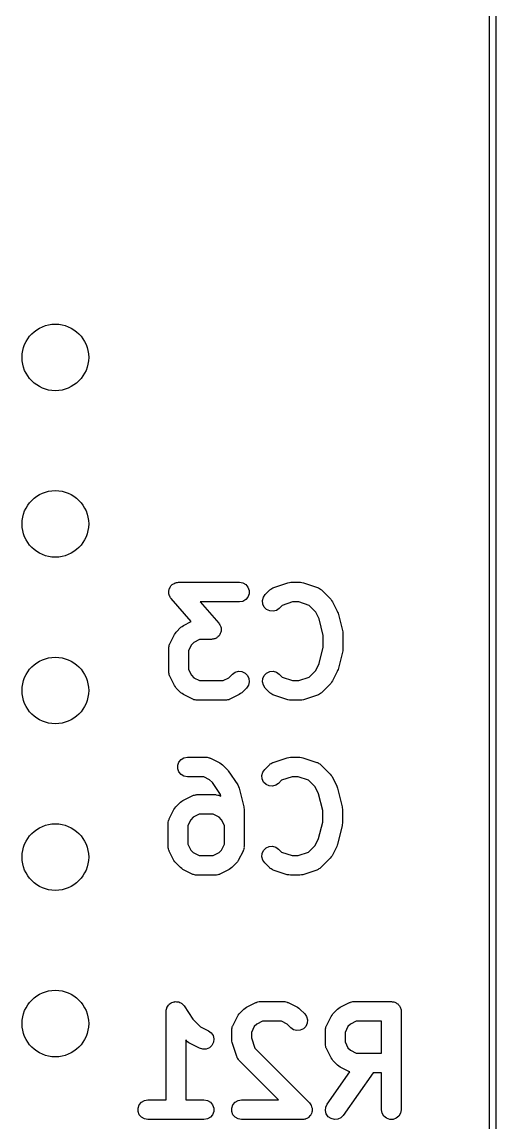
# Model space of a CAD drawing. Extents: x 81 to 161, y -172 to -32.
# Drawn here: x 154.18 to 161.4, y -82.92 to -66.13 of the extents above; entities that cross this region are included whole.
import ezdxf

# ---------------------------------------------------------------- set-up
doc = ezdxf.new("R2010")
doc.units = 0
doc.header["$MEASUREMENT"] = 0
doc.layers.add('BLACK', color=7, linetype='CONTINUOUS')

msp = doc.modelspace()

# ---------------------------------------------------------------- linework, layer by layer
at = {"layer": 'BLACK', "linetype": 'CONTINUOUS'}
for p, q in [((161.304, -170.794), (161.303, -33.2312)), ((161.403, -33.2127), (161.403, -170.813)), ((156.458, -74.7232), (156.468, -74.712)), ((156.468, -74.712), (156.478, -74.7062)), ((156.478, -74.7062), (156.486, -74.6985)), ((156.486, -74.6985), (156.5, -74.6932)), ((156.5, -74.6932), (156.513, -74.6859)), ((156.513, -74.6859), (156.524, -74.6839)), ((156.524, -74.6839), (156.535, -74.6797)), ((156.535, -74.6797), (156.55, -74.6794)), ((156.55, -74.6794), (156.564, -74.6769)), ((156.564, -74.6769), (157.493, -74.6769)), ((157.493, -74.6769), (157.544, -74.6859)), ((157.544, -74.6859), (157.589, -74.712)), ((157.589, -74.712), (157.622, -74.7519)), ((158.017, -74.756), (158.231, -74.6846)), ((158.231, -74.6846), (158.255, -74.681)), ((158.255, -74.681), (158.278, -74.6769)), ((158.278, -74.6769), (158.421, -74.6769)), ((158.421, -74.6769), (158.445, -74.681)), ((158.445, -74.681), (158.469, -74.6846)), ((158.469, -74.6846), (158.683, -74.756)), ((156.414, -74.83), (156.416, -74.8155)), ((156.416, -74.8413), (156.414, -74.83)), ((156.416, -74.8008), (156.42, -74.7899)), ((156.416, -74.8155), (156.416, -74.8008)), ((156.416, -74.8529), (156.416, -74.8413)), ((156.421, -74.8667), (156.416, -74.8529)), ((156.42, -74.7899), (156.422, -74.7785)), ((156.424, -74.8811), (156.421, -74.8667)), ((156.422, -74.7785), (156.429, -74.7656)), ((156.429, -74.7656), (156.434, -74.7519)), ((156.434, -74.7519), (156.442, -74.743)), ((156.442, -74.743), (156.447, -74.7328)), ((156.447, -74.7328), (156.458, -74.7232)), ((157.622, -74.7519), (157.64, -74.8008)), ((157.64, -74.8529), (157.622, -74.9019)), ((157.64, -74.8008), (157.64, -74.8529)), ((157.857, -74.9063), (157.886, -74.8637)), ((157.886, -74.8637), (157.958, -74.7922)), ((157.958, -74.7922), (157.965, -74.7873)), ((157.965, -74.7873), (157.971, -74.7808)), ((157.971, -74.7808), (157.986, -74.7724)), ((157.986, -74.7724), (158.001, -74.7623)), ((158.001, -74.7623), (158.009, -74.7601)), ((158.009, -74.7601), (158.017, -74.756)), ((158.683, -74.756), (158.69, -74.7601)), ((158.69, -74.7601), (158.699, -74.7623)), ((158.699, -74.7623), (158.713, -74.7724)), ((158.713, -74.7724), (158.729, -74.7808)), ((158.729, -74.7808), (158.734, -74.7873)), ((158.734, -74.7873), (158.741, -74.7922)), ((158.741, -74.7922), (158.884, -74.9351)), ((156.43, -74.891), (156.424, -74.8811)), ((156.434, -74.9019), (156.43, -74.891)), ((156.443, -74.9131), (156.434, -74.9019)), ((156.451, -74.9256), (156.443, -74.9131)), ((156.758, -75.2764), (156.451, -74.9256)), ((157.493, -74.9769), (156.895, -74.9769)), ((156.895, -74.9769), (157.177, -75.2995)), ((157.544, -74.9678), (157.493, -74.9769)), ((157.589, -74.9418), (157.544, -74.9678)), ((157.622, -74.9019), (157.589, -74.9418)), ((157.843, -74.9566), (157.857, -74.9063)), ((157.848, -75.0085), (157.843, -74.9566)), ((157.87, -75.0558), (157.848, -75.0085)), ((158.145, -75.0294), (158.099, -75.0758)), ((158.303, -74.9769), (158.145, -75.0294)), ((158.397, -74.9769), (158.303, -74.9769)), ((158.554, -75.0294), (158.397, -74.9769)), ((158.655, -75.13), (158.554, -75.0294)), ((158.884, -74.9351), (158.898, -74.9548)), ((158.898, -74.9548), (158.912, -74.9741)), ((158.912, -74.9741), (158.984, -75.1169)), ((157.907, -75.0926), (157.87, -75.0558)), ((157.954, -75.1146), (157.907, -75.0926)), ((158.006, -75.1192), (157.954, -75.1146)), ((158.056, -75.1057), (158.006, -75.1192)), ((158.099, -75.0758), (158.056, -75.1057)), ((158.708, -75.2364), (158.655, -75.13)), ((158.984, -75.1169), (158.989, -75.1326)), ((158.989, -75.1326), (158.995, -75.1476)), ((158.995, -75.1476), (159.067, -75.4333)), ((156.529, -75.4351), (156.601, -75.3637)), ((156.601, -75.3637), (156.62, -75.3499)), ((156.62, -75.3499), (156.64, -75.3356)), ((156.64, -75.3356), (156.758, -75.2764)), ((157.177, -75.2995), (157.184, -75.3121)), ((157.184, -75.3121), (157.194, -75.3233)), ((157.194, -75.3233), (157.198, -75.3342)), ((157.198, -75.3342), (157.204, -75.3441)), ((157.204, -75.3441), (157.207, -75.3585)), ((157.207, -75.3585), (157.212, -75.3722)), ((157.212, -75.3722), (157.212, -75.3838)), ((157.212, -75.3838), (157.214, -75.3952)), ((158.771, -75.4882), (158.708, -75.2364)), ((156.43, -75.6169), (156.501, -75.4741)), ((156.501, -75.4741), (156.516, -75.4548)), ((156.516, -75.4548), (156.529, -75.4351)), ((156.885, -75.5483), (156.796, -75.593)), ((157.064, -75.5483), (156.885, -75.5483)), ((157.078, -75.5457), (157.064, -75.5483)), ((157.093, -75.5454), (157.078, -75.5457)), ((157.104, -75.5413), (157.093, -75.5454)), ((157.115, -75.5392), (157.104, -75.5413)), ((157.128, -75.5319), (157.115, -75.5392)), ((157.142, -75.5266), (157.128, -75.5319)), ((157.15, -75.519), (157.142, -75.5266)), ((157.16, -75.5132), (157.15, -75.519)), ((157.17, -75.502), (157.16, -75.5132)), ((157.181, -75.4923), (157.17, -75.502)), ((157.186, -75.4822), (157.181, -75.4923)), ((157.194, -75.4733), (157.186, -75.4822)), ((157.199, -75.4595), (157.194, -75.4733)), ((157.206, -75.4467), (157.199, -75.4595)), ((157.208, -75.4352), (157.206, -75.4467)), ((157.212, -75.4243), (157.208, -75.4352)), ((157.214, -75.3952), (157.212, -75.4097)), ((157.212, -75.4097), (157.212, -75.4243)), ((158.771, -75.6655), (158.771, -75.4882)), ((159.067, -75.4333), (159.068, -75.4516)), ((159.068, -75.4516), (159.071, -75.4697)), ((159.071, -75.4697), (159.071, -75.684)), ((156.414, -75.684), (156.415, -75.6755)), ((156.414, -76.0412), (156.414, -75.684)), ((156.415, -75.6669), (156.42, -75.65)), ((156.415, -75.6755), (156.415, -75.6669)), ((156.42, -75.65), (156.423, -75.6327)), ((156.423, -75.6327), (156.427, -75.6252)), ((156.427, -75.6252), (156.43, -75.6169)), ((156.759, -75.63), (156.714, -75.7194)), ((156.714, -75.7194), (156.714, -76.0057)), ((156.796, -75.593), (156.759, -75.63)), ((158.708, -75.9174), (158.771, -75.6655)), ((159.068, -75.7021), (159.067, -75.7204)), ((159.071, -75.684), (159.068, -75.7021)), ((159.067, -75.7204), (158.995, -76.0061)), ((156.415, -76.0497), (156.414, -76.0412)), ((156.415, -76.0583), (156.415, -76.0497)), ((156.714, -76.0057), (156.759, -76.0952)), ((157.386, -76.0779), (157.429, -76.0481)), ((157.429, -76.0481), (157.479, -76.0346)), ((157.479, -76.0346), (157.531, -76.0391)), ((157.531, -76.0391), (157.579, -76.0611)), ((157.907, -76.0611), (157.954, -76.0391)), ((157.954, -76.0391), (158.006, -76.0346)), ((158.006, -76.0346), (158.056, -76.0481)), ((158.056, -76.0481), (158.099, -76.0779)), ((158.554, -76.1243), (158.655, -76.0237)), ((158.655, -76.0237), (158.708, -75.9174)), ((158.984, -76.0368), (158.912, -76.1797)), ((158.989, -76.0211), (158.984, -76.0368)), ((158.995, -76.0061), (158.989, -76.0211)), ((156.42, -76.0751), (156.415, -76.0583)), ((156.423, -76.0925), (156.42, -76.0751)), ((156.427, -76.0999), (156.423, -76.0925)), ((156.43, -76.1082), (156.427, -76.0999)), ((156.501, -76.2511), (156.43, -76.1082)), ((156.759, -76.0952), (156.796, -76.1322)), ((156.796, -76.1322), (156.885, -76.1769)), ((156.885, -76.1769), (157.243, -76.1769)), ((157.243, -76.1769), (157.332, -76.1322)), ((157.332, -76.1322), (157.386, -76.0779)), ((157.579, -76.0611), (157.615, -76.098)), ((157.615, -76.098), (157.637, -76.1452)), ((157.642, -76.1971), (157.628, -76.2474)), ((157.637, -76.1452), (157.642, -76.1971)), ((157.843, -76.1971), (157.848, -76.1452)), ((157.857, -76.2474), (157.843, -76.1971)), ((157.848, -76.1452), (157.87, -76.098)), ((157.87, -76.098), (157.907, -76.0611)), ((158.099, -76.0779), (158.145, -76.1243)), ((158.145, -76.1243), (158.303, -76.1769)), ((158.303, -76.1769), (158.397, -76.1769)), ((158.397, -76.1769), (158.554, -76.1243)), ((158.884, -76.2186), (158.741, -76.3615)), ((158.898, -76.199), (158.884, -76.2186)), ((158.912, -76.1797), (158.898, -76.199)), ((156.516, -76.2704), (156.501, -76.2511)), ((156.529, -76.2901), (156.516, -76.2704)), ((156.601, -76.3615), (156.529, -76.2901)), ((156.62, -76.3753), (156.601, -76.3615)), ((156.64, -76.3896), (156.62, -76.3753)), ((156.783, -76.461), (156.64, -76.3896)), ((157.488, -76.3896), (157.345, -76.461)), ((157.507, -76.3753), (157.488, -76.3896)), ((157.527, -76.3615), (157.507, -76.3753)), ((157.599, -76.2901), (157.527, -76.3615)), ((157.628, -76.2474), (157.599, -76.2901)), ((157.886, -76.2901), (157.857, -76.2474)), ((157.958, -76.3615), (157.886, -76.2901)), ((157.965, -76.3665), (157.958, -76.3615)), ((157.971, -76.3729), (157.965, -76.3665)), ((157.986, -76.3813), (157.971, -76.3729)), ((158.001, -76.3914), (157.986, -76.3813)), ((158.009, -76.3936), (158.001, -76.3914)), ((158.699, -76.3914), (158.69, -76.3936)), ((158.713, -76.3813), (158.699, -76.3914)), ((158.729, -76.3729), (158.713, -76.3813)), ((158.734, -76.3665), (158.729, -76.3729)), ((158.741, -76.3615), (158.734, -76.3665)), ((156.791, -76.4635), (156.783, -76.461)), ((156.798, -76.4678), (156.791, -76.4635)), ((156.816, -76.4709), (156.798, -76.4678)), ((156.833, -76.4759), (156.816, -76.4709)), ((156.841, -76.4754), (156.833, -76.4759)), ((156.85, -76.4769), (156.841, -76.4754)), ((157.278, -76.4769), (156.85, -76.4769)), ((157.287, -76.4754), (157.278, -76.4769)), ((157.295, -76.4759), (157.287, -76.4754)), ((157.312, -76.4709), (157.295, -76.4759)), ((157.33, -76.4678), (157.312, -76.4709)), ((157.337, -76.4635), (157.33, -76.4678)), ((157.345, -76.461), (157.337, -76.4635)), ((158.017, -76.3977), (158.009, -76.3936)), ((158.231, -76.4692), (158.017, -76.3977)), ((158.255, -76.4727), (158.231, -76.4692)), ((158.278, -76.4769), (158.255, -76.4727)), ((158.421, -76.4769), (158.278, -76.4769)), ((158.445, -76.4727), (158.421, -76.4769)), ((158.469, -76.4692), (158.445, -76.4727)), ((158.683, -76.3977), (158.469, -76.4692)), ((158.69, -76.3936), (158.683, -76.3977)), ((156.568, -77.4189), (156.602, -77.379)), ((156.602, -77.379), (156.647, -77.3529)), ((156.647, -77.3529), (156.698, -77.3439)), ((156.698, -77.3439), (156.984, -77.3439)), ((156.984, -77.3439), (156.993, -77.3454)), ((156.993, -77.3454), (157.001, -77.3448)), ((157.001, -77.3448), (157.018, -77.3499)), ((157.018, -77.3499), (157.035, -77.3529)), ((157.035, -77.3529), (157.043, -77.3572)), ((157.043, -77.3572), (157.051, -77.3597)), ((157.051, -77.3597), (157.194, -77.4311)), ((158.008, -77.423), (158.222, -77.3516)), ((158.222, -77.3516), (158.246, -77.348)), ((158.246, -77.348), (158.27, -77.3439)), ((158.27, -77.3439), (158.413, -77.3439)), ((158.413, -77.3439), (158.436, -77.348)), ((158.436, -77.348), (158.46, -77.3516)), ((158.46, -77.3516), (158.674, -77.423)), ((156.551, -77.4678), (156.568, -77.4189)), ((156.551, -77.5199), (156.551, -77.4678)), ((156.568, -77.5689), (156.551, -77.5199)), ((157.194, -77.4311), (157.213, -77.4454)), ((157.213, -77.4454), (157.233, -77.4592)), ((157.233, -77.4592), (157.304, -77.5307)), ((157.304, -77.5307), (157.313, -77.5428)), ((157.313, -77.5428), (157.323, -77.5535)), ((157.323, -77.5535), (157.466, -77.7678)), ((157.848, -77.5733), (157.878, -77.5307)), ((157.878, -77.5307), (157.949, -77.4592)), ((157.949, -77.4592), (157.956, -77.4543)), ((157.956, -77.4543), (157.962, -77.4478)), ((157.962, -77.4478), (157.978, -77.4394)), ((157.978, -77.4394), (157.992, -77.4293)), ((157.992, -77.4293), (158, -77.4271)), ((158, -77.4271), (158.008, -77.423)), ((158.674, -77.423), (158.682, -77.4271)), ((158.682, -77.4271), (158.69, -77.4293)), ((158.69, -77.4293), (158.705, -77.4394)), ((158.705, -77.4394), (158.72, -77.4478)), ((158.72, -77.4478), (158.726, -77.4543)), ((158.726, -77.4543), (158.733, -77.4592)), ((158.733, -77.4592), (158.876, -77.6021)), ((156.602, -77.6088), (156.568, -77.5689)), ((156.647, -77.6348), (156.602, -77.6088)), ((156.698, -77.6439), (156.647, -77.6348)), ((156.949, -77.6439), (156.698, -77.6439)), ((157.038, -77.6886), (156.949, -77.6439)), ((157.082, -77.7323), (157.038, -77.6886)), ((157.202, -77.9126), (157.082, -77.7323)), ((157.835, -77.6236), (157.848, -77.5733)), ((157.839, -77.6755), (157.835, -77.6236)), ((157.861, -77.7228), (157.839, -77.6755)), ((157.898, -77.7596), (157.861, -77.7228)), ((158.136, -77.6964), (158.09, -77.7428)), ((158.294, -77.6439), (158.136, -77.6964)), ((158.388, -77.6439), (158.294, -77.6439)), ((158.546, -77.6964), (158.388, -77.6439)), ((158.646, -77.797), (158.546, -77.6964)), ((158.876, -77.6021), (158.89, -77.6218)), ((158.89, -77.6218), (158.904, -77.6411)), ((158.904, -77.6411), (158.975, -77.7839)), ((157.466, -77.7678), (157.476, -77.7913)), ((157.476, -77.7913), (157.487, -77.8146)), ((157.487, -77.8146), (157.558, -78.1003)), ((157.945, -77.7816), (157.898, -77.7596)), ((157.997, -77.7862), (157.945, -77.7816)), ((158.047, -77.7727), (157.997, -77.7862)), ((158.09, -77.7428), (158.047, -77.7727)), ((158.7, -77.9034), (158.646, -77.797)), ((158.975, -77.7839), (158.98, -77.7996)), ((158.98, -77.7996), (158.987, -77.8146)), ((158.987, -77.8146), (159.058, -78.1003)), ((156.521, -78.1021), (156.592, -78.0307)), ((156.592, -78.0307), (156.612, -78.0169)), ((156.612, -78.0169), (156.631, -78.0026)), ((156.631, -78.0026), (156.774, -77.9311)), ((156.774, -77.9311), (156.782, -77.9287)), ((156.782, -77.9287), (156.79, -77.9243)), ((156.79, -77.9243), (156.807, -77.9213)), ((156.807, -77.9213), (156.824, -77.9163)), ((156.824, -77.9163), (156.833, -77.9168)), ((156.833, -77.9168), (156.841, -77.9153)), ((156.841, -77.9153), (157.127, -77.9153)), ((157.127, -77.9153), (157.135, -77.9168)), ((157.135, -77.9168), (157.144, -77.9163)), ((157.144, -77.9163), (157.161, -77.9213)), ((157.161, -77.9213), (157.178, -77.9243)), ((157.178, -77.9243), (157.186, -77.9287)), ((157.186, -77.9287), (157.194, -77.9311)), ((157.194, -77.9311), (157.208, -77.9383)), ((157.208, -77.9383), (157.202, -77.9126)), ((158.763, -78.1552), (158.7, -77.9034)), ((156.421, -78.2839), (156.493, -78.1411)), ((156.493, -78.1411), (156.507, -78.1218)), ((156.507, -78.1218), (156.521, -78.1021)), ((156.877, -78.2153), (156.787, -78.26)), ((157.091, -78.2153), (156.877, -78.2153)), ((157.181, -78.26), (157.091, -78.2153)), ((157.558, -78.1003), (157.559, -78.1186)), ((157.559, -78.1186), (157.563, -78.1367)), ((157.563, -78.1367), (157.563, -78.7082)), ((158.763, -78.3325), (158.763, -78.1552)), ((159.058, -78.1003), (159.059, -78.1186)), ((159.059, -78.1186), (159.063, -78.1367)), ((159.063, -78.1367), (159.063, -78.351)), ((156.405, -78.351), (156.407, -78.3425)), ((156.405, -78.7082), (156.405, -78.351)), ((156.406, -78.3339), (156.411, -78.317)), ((156.407, -78.3425), (156.406, -78.3339)), ((156.411, -78.317), (156.414, -78.2997)), ((156.414, -78.2997), (156.419, -78.2922)), ((156.419, -78.2922), (156.421, -78.2839)), ((156.75, -78.297), (156.705, -78.3864)), ((156.705, -78.3864), (156.705, -78.6727)), ((156.787, -78.26), (156.75, -78.297)), ((157.218, -78.297), (157.181, -78.26)), ((157.263, -78.3864), (157.218, -78.297)), ((157.263, -78.6727), (157.263, -78.3864)), ((158.7, -78.5844), (158.763, -78.3325)), ((159.058, -78.3874), (158.987, -78.6731)), ((159.059, -78.3691), (159.058, -78.3874)), ((159.063, -78.351), (159.059, -78.3691)), ((156.407, -78.7167), (156.405, -78.7082)), ((156.406, -78.7253), (156.407, -78.7167)), ((156.411, -78.7421), (156.406, -78.7253)), ((156.705, -78.6727), (156.75, -78.7622)), ((157.218, -78.7622), (157.263, -78.6727)), ((157.562, -78.7253), (157.557, -78.7421)), ((157.563, -78.7082), (157.561, -78.7167)), ((157.561, -78.7167), (157.562, -78.7253)), ((157.861, -78.765), (157.898, -78.7281)), ((157.898, -78.7281), (157.945, -78.7061)), ((157.945, -78.7061), (157.997, -78.7016)), ((157.997, -78.7016), (158.047, -78.7151)), ((158.047, -78.7151), (158.09, -78.7449)), ((158.546, -78.7913), (158.646, -78.6907)), ((158.646, -78.6907), (158.7, -78.5844)), ((158.975, -78.7038), (158.904, -78.8467)), ((158.98, -78.6881), (158.975, -78.7038)), ((158.987, -78.6731), (158.98, -78.6881)), ((156.414, -78.7595), (156.411, -78.7421)), ((156.419, -78.7669), (156.414, -78.7595)), ((156.421, -78.7752), (156.419, -78.7669)), ((156.493, -78.9181), (156.421, -78.7752)), ((156.75, -78.7622), (156.787, -78.7992)), ((156.787, -78.7992), (156.877, -78.8439)), ((156.877, -78.8439), (157.091, -78.8439)), ((157.091, -78.8439), (157.181, -78.7992)), ((157.181, -78.7992), (157.218, -78.7622)), ((157.547, -78.7752), (157.475, -78.9181)), ((157.549, -78.7669), (157.547, -78.7752)), ((157.554, -78.7595), (157.549, -78.7669)), ((157.557, -78.7421), (157.554, -78.7595)), ((157.835, -78.8641), (157.839, -78.8122)), ((157.848, -78.9144), (157.835, -78.8641)), ((157.839, -78.8122), (157.861, -78.765)), ((158.09, -78.7449), (158.136, -78.7913)), ((158.136, -78.7913), (158.294, -78.8439)), ((158.294, -78.8439), (158.388, -78.8439)), ((158.388, -78.8439), (158.546, -78.7913)), ((158.876, -78.8856), (158.733, -79.0285)), ((158.89, -78.866), (158.876, -78.8856)), ((158.904, -78.8467), (158.89, -78.866)), ((156.507, -78.9374), (156.493, -78.9181)), ((156.521, -78.9571), (156.507, -78.9374)), ((156.592, -79.0285), (156.521, -78.9571)), ((156.612, -79.0423), (156.592, -79.0285)), ((156.631, -79.0566), (156.612, -79.0423)), ((156.774, -79.128), (156.631, -79.0566)), ((157.337, -79.0566), (157.194, -79.128)), ((157.356, -79.0423), (157.337, -79.0566)), ((157.376, -79.0285), (157.356, -79.0423)), ((157.447, -78.9571), (157.376, -79.0285)), ((157.461, -78.9374), (157.447, -78.9571)), ((157.475, -78.9181), (157.461, -78.9374)), ((157.878, -78.9571), (157.848, -78.9144)), ((157.949, -79.0285), (157.878, -78.9571)), ((157.956, -79.0335), (157.949, -79.0285)), ((157.962, -79.0399), (157.956, -79.0335)), ((157.978, -79.0483), (157.962, -79.0399)), ((157.992, -79.0584), (157.978, -79.0483)), ((158, -79.0606), (157.992, -79.0584)), ((158.008, -79.0647), (158, -79.0606)), ((158.222, -79.1362), (158.008, -79.0647)), ((158.674, -79.0647), (158.46, -79.1362)), ((158.682, -79.0606), (158.674, -79.0647)), ((158.69, -79.0584), (158.682, -79.0606)), ((158.705, -79.0483), (158.69, -79.0584)), ((158.72, -79.0399), (158.705, -79.0483)), ((158.726, -79.0335), (158.72, -79.0399)), ((158.733, -79.0285), (158.726, -79.0335)), ((156.782, -79.1305), (156.774, -79.128)), ((156.79, -79.1348), (156.782, -79.1305)), ((156.807, -79.1379), (156.79, -79.1348)), ((156.824, -79.1429), (156.807, -79.1379)), ((156.833, -79.1424), (156.824, -79.1429)), ((156.841, -79.1439), (156.833, -79.1424)), ((157.127, -79.1439), (156.841, -79.1439)), ((157.135, -79.1424), (157.127, -79.1439)), ((157.144, -79.1429), (157.135, -79.1424)), ((157.161, -79.1379), (157.144, -79.1429)), ((157.178, -79.1348), (157.161, -79.1379)), ((157.186, -79.1305), (157.178, -79.1348)), ((157.194, -79.128), (157.186, -79.1305)), ((158.246, -79.1397), (158.222, -79.1362)), ((158.27, -79.1439), (158.246, -79.1397)), ((158.413, -79.1439), (158.27, -79.1439)), ((158.436, -79.1397), (158.413, -79.1439)), ((158.46, -79.1362), (158.436, -79.1397)), ((156.435, -81.1022), (156.449, -81.0907)), ((156.449, -81.0907), (156.457, -81.0878)), ((156.457, -81.0878), (156.463, -81.0832)), ((156.463, -81.0832), (156.481, -81.079)), ((156.481, -81.079), (156.498, -81.0729)), ((156.498, -81.0729), (156.506, -81.0729)), ((156.506, -81.0729), (156.514, -81.0709)), ((156.514, -81.0709), (156.532, -81.0729)), ((156.532, -81.0729), (156.55, -81.0729)), ((156.55, -81.0729), (156.558, -81.0757)), ((156.558, -81.0757), (156.566, -81.0766)), ((156.566, -81.0766), (156.582, -81.0845)), ((156.582, -81.0845), (156.599, -81.0907)), ((156.599, -81.0907), (156.605, -81.096)), ((157.599, -81.1578), (157.742, -81.0864)), ((157.742, -81.0864), (157.751, -81.0839)), ((157.751, -81.0839), (157.758, -81.0796)), ((157.758, -81.0796), (157.775, -81.0766)), ((157.775, -81.0766), (157.792, -81.0716)), ((157.792, -81.0716), (157.801, -81.0721)), ((157.801, -81.0721), (157.809, -81.0706)), ((157.809, -81.0706), (158.167, -81.0706)), ((158.167, -81.0706), (158.175, -81.0721)), ((158.175, -81.0721), (158.184, -81.0716)), ((158.184, -81.0716), (158.201, -81.0766)), ((158.201, -81.0766), (158.218, -81.0796)), ((158.218, -81.0796), (158.225, -81.0839)), ((158.225, -81.0839), (158.234, -81.0864)), ((158.234, -81.0864), (158.377, -81.1578)), ((159.028, -81.1578), (159.171, -81.0864)), ((159.171, -81.0864), (159.179, -81.0839)), ((159.179, -81.0839), (159.187, -81.0796)), ((159.187, -81.0796), (159.204, -81.0766)), ((159.204, -81.0766), (159.221, -81.0716)), ((159.221, -81.0716), (159.229, -81.0721)), ((159.229, -81.0721), (159.238, -81.0706)), ((159.238, -81.0706), (159.809, -81.0706)), ((159.809, -81.0706), (159.822, -81.0729)), ((159.822, -81.0729), (159.835, -81.0729)), ((159.835, -81.0729), (159.848, -81.0773)), ((159.848, -81.0773), (159.861, -81.0796)), ((159.861, -81.0796), (159.872, -81.0862)), ((159.872, -81.0862), (159.884, -81.0907)), ((159.884, -81.0907), (159.894, -81.0991)), ((156.374, -81.2206), (156.375, -81.2124)), ((156.374, -82.5706), (156.374, -81.2206)), ((156.375, -81.2041), (156.38, -81.1869)), ((156.375, -81.2124), (156.375, -81.2041)), ((156.38, -81.1869), (156.383, -81.1693)), ((156.383, -81.1693), (156.387, -81.1621)), ((156.387, -81.1621), (156.389, -81.1541)), ((156.389, -81.1541), (156.4, -81.1397)), ((156.4, -81.1397), (156.409, -81.1242)), ((156.409, -81.1242), (156.415, -81.1188)), ((156.415, -81.1188), (156.42, -81.1121)), ((156.42, -81.1121), (156.435, -81.1022)), ((156.605, -81.096), (156.613, -81.0997)), ((156.613, -81.0997), (156.625, -81.1126)), ((156.625, -81.1126), (156.639, -81.1242)), ((156.639, -81.1242), (156.643, -81.1314)), ((156.643, -81.1314), (156.649, -81.1374)), ((156.649, -81.1374), (156.783, -81.3393)), ((157.475, -81.277), (157.489, -81.2574)), ((157.489, -81.2574), (157.561, -81.1859)), ((157.561, -81.1859), (157.58, -81.1721)), ((157.58, -81.1721), (157.599, -81.1578)), ((158.377, -81.1578), (158.396, -81.1721)), ((158.396, -81.1721), (158.415, -81.1859)), ((158.415, -81.1859), (158.487, -81.2574)), ((158.487, -81.2574), (158.517, -81.3)), ((158.904, -81.2771), (158.918, -81.2574)), ((158.918, -81.2574), (158.989, -81.1859)), ((158.989, -81.1859), (159.009, -81.1722)), ((159.009, -81.1722), (159.028, -81.1578)), ((159.894, -81.0991), (159.906, -81.1057)), ((159.906, -81.1057), (159.914, -81.1157)), ((159.914, -81.1157), (159.924, -81.1242)), ((159.924, -81.1242), (159.931, -81.1355)), ((159.931, -81.1355), (159.939, -81.1456)), ((159.939, -81.1456), (159.944, -81.1579)), ((159.944, -81.1579), (159.95, -81.1693)), ((159.95, -81.1693), (159.953, -81.1822)), ((159.953, -81.1822), (159.957, -81.1945)), ((159.957, -81.1945), (159.957, -81.2076)), ((159.957, -81.2076), (159.959, -81.2206)), ((159.959, -81.2206), (159.959, -82.7206)), ((156.783, -81.3393), (156.898, -81.4544)), ((157.39, -81.4392), (157.461, -81.2963)), ((157.461, -81.2963), (157.475, -81.277)), ((157.755, -81.4153), (157.718, -81.4523)), ((157.845, -81.3706), (157.755, -81.4153)), ((158.131, -81.3706), (157.845, -81.3706)), ((158.221, -81.4153), (158.131, -81.3706)), ((158.275, -81.4695), (158.221, -81.4153)), ((158.526, -81.4022), (158.504, -81.4495)), ((158.517, -81.3), (158.53, -81.3504)), ((158.53, -81.3504), (158.526, -81.4022)), ((158.818, -81.4392), (158.89, -81.2963)), ((158.89, -81.2963), (158.904, -81.2771)), ((159.184, -81.4153), (159.147, -81.4523)), ((159.273, -81.3706), (159.184, -81.4153)), ((159.659, -81.3706), (159.273, -81.3706)), ((159.659, -81.8563), (159.659, -81.3706)), ((156.898, -81.4544), (157.019, -81.515)), ((157.019, -81.515), (157.061, -81.546)), ((157.061, -81.546), (157.09, -81.5895)), ((157.09, -81.5895), (157.102, -81.6402)), ((157.374, -81.5063), (157.375, -81.4978)), ((157.374, -81.6491), (157.374, -81.5063)), ((157.375, -81.4891), (157.38, -81.4723)), ((157.375, -81.4978), (157.375, -81.4891)), ((157.38, -81.4723), (157.383, -81.455)), ((157.383, -81.455), (157.387, -81.4475)), ((157.387, -81.4475), (157.39, -81.4392)), ((157.718, -81.4523), (157.674, -81.5417)), ((157.674, -81.5417), (157.674, -81.6248)), ((158.317, -81.4994), (158.275, -81.4695)), ((158.368, -81.5129), (158.317, -81.4994)), ((158.42, -81.5083), (158.368, -81.5129)), ((158.467, -81.4863), (158.42, -81.5083)), ((158.504, -81.4495), (158.467, -81.4863)), ((158.802, -81.5063), (158.804, -81.4978)), ((158.802, -81.7206), (158.802, -81.5063)), ((158.803, -81.4891), (158.808, -81.4723)), ((158.804, -81.4978), (158.803, -81.4891)), ((158.808, -81.4723), (158.811, -81.455)), ((158.811, -81.455), (158.816, -81.4475)), ((158.816, -81.4475), (158.818, -81.4392)), ((159.147, -81.4523), (159.102, -81.5417)), ((159.102, -81.5417), (159.102, -81.6852)), ((156.703, -81.6838), (156.674, -81.6541)), ((156.674, -81.6541), (156.674, -82.5706)), ((156.723, -81.6976), (156.703, -81.6838)), ((156.742, -81.7119), (156.723, -81.6976)), ((156.885, -81.7833), (156.742, -81.7119)), ((157.073, -81.7385), (157.035, -81.7743)), ((157.096, -81.6919), (157.073, -81.7385)), ((157.102, -81.6402), (157.096, -81.6919)), ((157.378, -81.6728), (157.374, -81.6491)), ((157.381, -81.6966), (157.378, -81.6728)), ((157.453, -81.9109), (157.381, -81.6966)), ((157.674, -81.6248), (157.726, -81.7824)), ((158.804, -81.7291), (158.802, -81.7206)), ((158.803, -81.7377), (158.804, -81.7291)), ((158.808, -81.7546), (158.803, -81.7377)), ((158.811, -81.7719), (158.808, -81.7546)), ((159.102, -81.6852), (159.147, -81.7746)), ((156.935, -81.7982), (156.885, -81.7833)), ((156.987, -81.795), (156.935, -81.7982)), ((157.035, -81.7743), (156.987, -81.795)), ((157.457, -81.9185), (157.453, -81.9109)), ((157.459, -81.9268), (157.457, -81.9185)), ((157.469, -81.9412), (157.459, -81.9268)), ((157.726, -81.7824), (158.558, -82.6145)), ((158.816, -81.7794), (158.811, -81.7719)), ((158.818, -81.7877), (158.816, -81.7794)), ((158.89, -81.9305), (158.818, -81.7877)), ((158.904, -81.9498), (158.89, -81.9305)), ((159.147, -81.7746), (159.184, -81.8116)), ((159.184, -81.8116), (159.273, -81.8563)), ((159.273, -81.8563), (159.659, -81.8563)), ((157.478, -81.9567), (157.469, -81.9412)), ((157.484, -81.9624), (157.478, -81.9567)), ((157.489, -81.9695), (157.484, -81.9624)), ((158.09, -82.5706), (157.489, -81.9695)), ((158.918, -81.9695), (158.904, -81.9498)), ((158.989, -82.0409), (158.918, -81.9695)), ((159.009, -82.0547), (158.989, -82.0409)), ((159.028, -82.069), (159.009, -82.0547)), ((159.171, -82.1405), (159.028, -82.069)), ((158.829, -82.6346), (159.175, -82.1415)), ((159.53, -82.1563), (159.075, -82.8066)), ((159.175, -82.1415), (159.171, -82.1405)), ((159.659, -82.1563), (159.53, -82.1563)), ((159.659, -82.7206), (159.659, -82.1563)), ((155.999, -82.6057), (156.044, -82.5796)), ((156.044, -82.5796), (156.095, -82.5706)), ((156.095, -82.5706), (156.374, -82.5706)), ((156.674, -82.5706), (156.952, -82.5706)), ((156.952, -82.5706), (157.004, -82.5796)), ((157.004, -82.5796), (157.049, -82.6057)), ((157.427, -82.6057), (157.472, -82.5796)), ((157.472, -82.5796), (157.524, -82.5706)), ((157.524, -82.5706), (158.09, -82.5706)), ((155.947, -82.6945), (155.965, -82.6456)), ((155.947, -82.7466), (155.947, -82.6945)), ((155.965, -82.7956), (155.947, -82.7466)), ((155.965, -82.6456), (155.999, -82.6057)), ((157.049, -82.6057), (157.082, -82.6456)), ((157.082, -82.6456), (157.1, -82.6945)), ((157.1, -82.7466), (157.082, -82.7956)), ((157.1, -82.6945), (157.1, -82.7466)), ((157.376, -82.6945), (157.394, -82.6456)), ((157.376, -82.7466), (157.376, -82.6945)), ((157.394, -82.7956), (157.376, -82.7466)), ((157.394, -82.6456), (157.427, -82.6057)), ((158.558, -82.6145), (158.57, -82.6306)), ((158.57, -82.6306), (158.582, -82.6456)), ((158.582, -82.6456), (158.584, -82.6518)), ((158.584, -82.6518), (158.588, -82.6572)), ((158.588, -82.6572), (158.593, -82.6761)), ((158.597, -82.7594), (158.589, -82.7772)), ((158.593, -82.6761), (158.6, -82.6945)), ((158.598, -82.7528), (158.597, -82.7594)), ((158.6, -82.7466), (158.598, -82.7528)), ((158.6, -82.6945), (158.6, -82.7011)), ((158.6, -82.7011), (158.602, -82.7075)), ((158.602, -82.7075), (158.6, -82.727)), ((158.6, -82.727), (158.6, -82.7466)), ((158.803, -82.7337), (158.807, -82.6818)), ((158.816, -82.784), (158.803, -82.7337)), ((158.807, -82.6818), (158.829, -82.6346)), ((159.668, -82.7719), (159.659, -82.7206)), ((159.959, -82.7206), (159.95, -82.7719)), ((155.999, -82.8355), (155.965, -82.7956)), ((156.044, -82.8615), (155.999, -82.8355)), ((156.095, -82.8706), (156.044, -82.8615)), ((156.952, -82.8706), (156.095, -82.8706)), ((157.004, -82.8615), (156.952, -82.8706)), ((157.049, -82.8355), (157.004, -82.8615)), ((157.082, -82.7956), (157.049, -82.8355)), ((157.427, -82.8355), (157.394, -82.7956)), ((157.472, -82.8615), (157.427, -82.8355)), ((157.524, -82.8706), (157.472, -82.8615)), ((158.452, -82.8706), (157.524, -82.8706)), ((158.472, -82.8672), (158.452, -82.8706)), ((158.491, -82.8655), (158.472, -82.8672)), ((158.497, -82.8627), (158.491, -82.8655)), ((158.504, -82.8615), (158.497, -82.8627)), ((158.521, -82.8517), (158.504, -82.8615)), ((158.538, -82.8434), (158.521, -82.8517)), ((158.543, -82.8388), (158.538, -82.8434)), ((158.549, -82.8355), (158.543, -82.8388)), ((158.561, -82.8205), (158.549, -82.8355)), ((158.575, -82.8066), (158.561, -82.8205)), ((158.578, -82.8006), (158.575, -82.8066)), ((158.582, -82.7956), (158.578, -82.8006)), ((158.589, -82.7772), (158.582, -82.7956)), ((158.846, -82.8267), (158.816, -82.784)), ((158.889, -82.8565), (158.846, -82.8267)), ((158.939, -82.87), (158.889, -82.8565)), ((158.991, -82.8655), (158.939, -82.87)), ((159.038, -82.8434), (158.991, -82.8655)), ((159.075, -82.8066), (159.038, -82.8434)), ((159.695, -82.817), (159.668, -82.7719)), ((159.734, -82.8505), (159.695, -82.817)), ((159.783, -82.8683), (159.734, -82.8505)), ((159.835, -82.8683), (159.783, -82.8683)), ((159.884, -82.8505), (159.835, -82.8683)), ((159.924, -82.817), (159.884, -82.8505)), ((159.95, -82.7719), (159.924, -82.817))]:
    msp.add_line(p, q, dxfattribs=at)
at = {"layer": 'BLACK'}
for centre in [(154.686, -71.247), (154.686, -71.247), (154.686, -73.787), (154.686, -73.787), (154.686, -76.327), (154.686, -76.327), (154.686, -78.867), (154.686, -78.867), (154.686, -81.407), (154.686, -81.407)]:
    msp.add_circle(centre, 0.508, dxfattribs=at)

doc.saveas('drawing.dxf')
